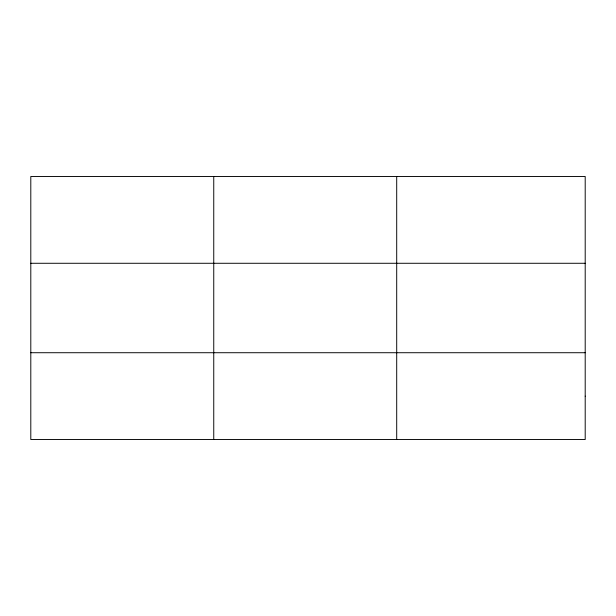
<?xml version="1.0" encoding="UTF-8"?>
<svg xmlns="http://www.w3.org/2000/svg" width="616" height="616" viewBox="0 0 616 616"><rect width="100%" height="100%" fill="white"/><g stroke="black" fill="none" stroke-linecap="round" stroke-linejoin="round"><path stroke-width="0.92" d="M213.752 439.531L213.752 176.469M396.704 439.531L396.704 176.469M30.8 263.278L585.2 263.278M30.8 352.722L585.2 352.722M585.2 396.127L585.2 439.531L30.8 439.531L30.8 176.469L585.2 176.469L585.2 396.127"/></g></svg>
